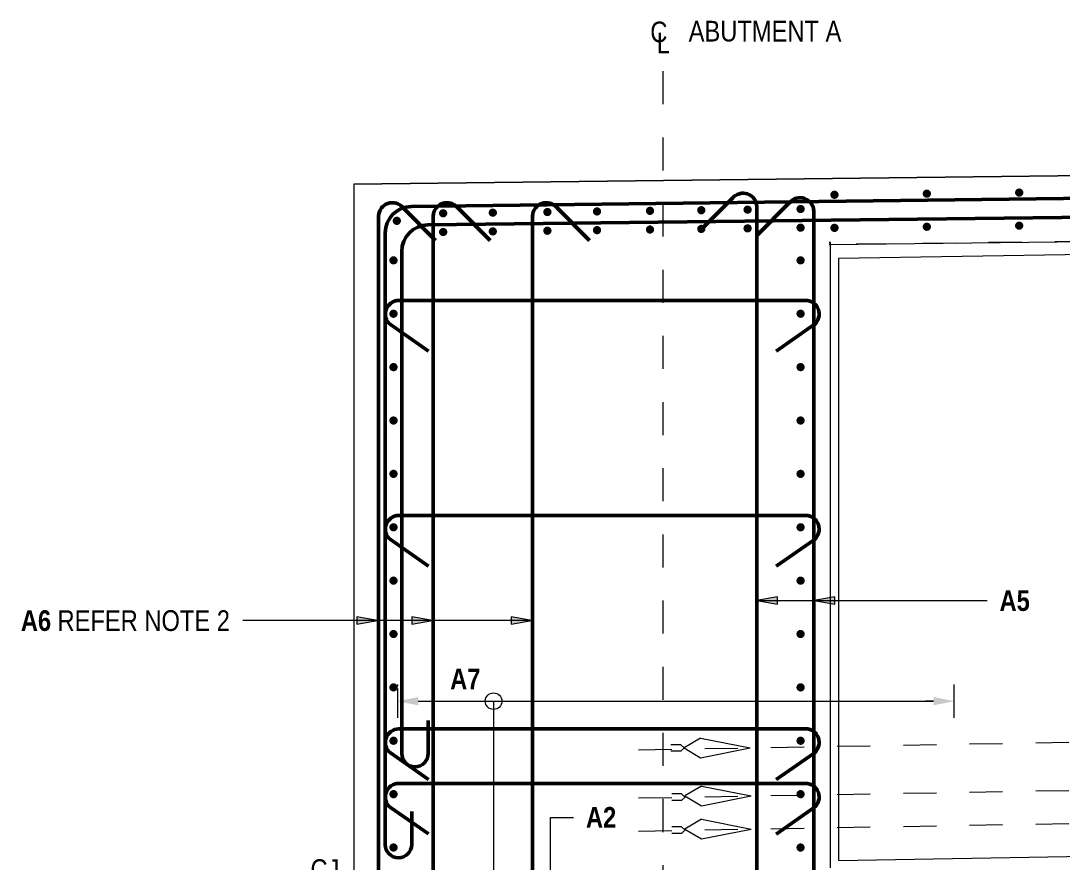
# Model space of a CAD drawing. Header units: metres. Extents: x 504.6 to 518.9, y 1.4 to 22.2.
# Drawn here: x 504.602 to 507.748, y 19.645 to 22.188 of the extents above; entities that cross this region are included whole.
import ezdxf

# ---------------------------------------------------------------- set-up
doc = ezdxf.new("R2010")
doc.units = ezdxf.units.M
for name, pattern in [('JacobsCenter', [0.015, 0.009, -0.0015, 0.003, -0.0015]), ('JacobsDash', [0.0045, 0.003, -0.0015]), ('JacobsGridLine', [0.0145, 0.01, -0.001, 0.0025, -0.001])]:
    doc.linetypes.add(name, pattern=pattern)
for name, color, linetype, lineweight in [('A-ANNO-NOTE', 7, 'Continuous', 9), ('A-DETL', 7, 'Continuous', 13), ('A-DETL-GENF', 7, 'Continuous', 9), ('A-FLOR', 7, 'Continuous', 50), ('A-FLOR-HDLN', 7, 'JacobsDash', 18), ('G-ANNO-TEXT', 7, 'Continuous', 9), ('S-BEAM', 7, 'Continuous', 50), ('S-BEAM-HDLN', 7, 'JacobsDash', 18), ('S-GRID', 7, 'Continuous', 9)]:
    doc.layers.add(name, color=color, linetype=linetype, lineweight=lineweight)
doc.styles.add('Arial Narrow', font='ARIALN.TTF', dxfattribs={"height": 0.0625})
doc.styles.add('Arial Narrow_B', font='ARIALNB.TTF', dxfattribs={"height": 0.0625})

# ---------------------------------------------------------------- blocks, each defined once
blk = doc.blocks.new('B_Det_Reinf_Bar Section_2D_Grey - Reo Dot_Scale 25_Section-6572820-DRG-2873073 - SECTION 1')
at = {"layer": 'A-DETL-GENF', "true_color": 0xafafaf}
blk.add_hatch(color=253, dxfattribs=at).paths.add_polyline_path([(506.9579, 21.6067), (506.9612, 21.6071), (506.9642, 21.6084), (506.9668, 21.6104), (506.9687, 21.613), (506.97, 21.616), (506.9704, 21.6192), (506.97, 21.6224), (506.9687, 21.6255), (506.9668, 21.6281), (506.9642, 21.63), (506.9612, 21.6313), (506.9579, 21.6317), (506.9547, 21.6313), (506.9517, 21.63), (506.9491, 21.6281), (506.9471, 21.6255), (506.9458, 21.6224), (506.9454, 21.6192), (506.9458, 21.616), (506.9471, 21.613), (506.9491, 21.6104), (506.9517, 21.6084), (506.9547, 21.6071), (506.9561, 21.607)])
blk = doc.blocks.new('B_Det_Reinf_Bar Section_2D_Grey - Reo Dot_Scale 25_Section-V3-DRG-2873073 - SECTION 1')
at = {"layer": 'A-DETL-GENF', "true_color": 0xafafaf}
blk.add_hatch(color=253, dxfattribs=at).paths.add_polyline_path([(506.028, 21.5956), (506.0312, 21.596), (506.0342, 21.5972), (506.0368, 21.5992), (506.0388, 21.6018), (506.0401, 21.6048), (506.0405, 21.6081), (506.0401, 21.6113), (506.0388, 21.6143), (506.0368, 21.6169), (506.0342, 21.6189), (506.0312, 21.6201), (506.028, 21.6206), (506.0248, 21.6201), (506.0217, 21.6189), (506.0191, 21.6169), (506.0172, 21.6143), (506.0159, 21.6113), (506.0155, 21.6077), (506.0159, 21.6048), (506.0172, 21.6018), (506.0191, 21.5992), (506.0217, 21.5972), (506.0248, 21.596)])
blk = doc.blocks.new('Reinforcement-TIE BAR 135_ - Lig-6678212-DRG-2873073 - SECTION 1')
at = {"layer": 'A-DETL-GENF', "lineweight": 50}
for p, q in [((505.7562, 21.6234), (505.8552, 21.5244)), ((505.6829, 21.5979), (505.6829, 18.2479)), ((505.7557, 18.2228), (505.8547, 18.3218))]:
    blk.add_line(p, q, dxfattribs=at)
for centre, radius, start, end in [((505.7244, 21.5969), 0.0414, 39.7212, 178.5979), ((505.724, 18.249), 0.0411, 181.4367, 320.5003)]:
    blk.add_arc(centre, radius, start, end, dxfattribs=at)
blk = doc.blocks.new('Reinforcement-TIE BAR 135_ - Lig-6678485-DRG-2873073 - SECTION 1')
at = {"layer": 'A-DETL-GENF', "lineweight": 50}
for p, q in [((506.9246, 21.6384), (506.8256, 21.5394)), ((506.9979, 21.6129), (506.9979, 18.2479)), ((506.9251, 18.2228), (506.8261, 18.3218))]:
    blk.add_line(p, q, dxfattribs=at)
for centre, radius, start, end in [((506.9565, 21.6119), 0.0414, 1.4021, 140.2788), ((506.9568, 18.249), 0.0411, 219.4997, 358.5633)]:
    blk.add_arc(centre, radius, start, end, dxfattribs=at)
blk = doc.blocks.new('T2DExtentArrowReinf_v1 - Extent-7549619-DRG-2873073 - SECTION 1')
at = {"layer": 'A-DETL-GENF'}
for p, q in [((505.74, 20.1414), (505.74, 20.1214)), ((505.8025, 20.1314), (507.36, 20.1314)), ((506.0304, 20.1314), (506.0304, 19.5774)), ((507.4225, 20.1214), (507.4225, 20.1314))]:
    blk.add_line(p, q, dxfattribs=at)
blk = doc.blocks.new('Repeating Detail - Reo Dot_Scale 25_Section-6572820-DRG-2873073 - SECTION 1')
at = {"layer": 'A-DETL-GENF', "true_color": 0xafafaf}
for points in [[(507.6186, 21.6564), (507.6218, 21.6569), (507.6248, 21.6581), (507.6274, 21.6602), (507.6294, 21.6628), (507.6306, 21.6658), (507.631, 21.669), (507.6305, 21.6723), (507.6292, 21.6753), (507.6272, 21.6778), (507.6246, 21.6798), (507.6216, 21.681), (507.6183, 21.6814), (507.6151, 21.6809), (507.6121, 21.6796), (507.6095, 21.6776), (507.6076, 21.675), (507.6064, 21.672), (507.606, 21.6687), (507.6064, 21.6655), (507.6077, 21.6625), (507.6097, 21.6599), (507.6123, 21.658), (507.6154, 21.6568)], [(507.8976, 21.6597), (507.9009, 21.6602), (507.9039, 21.6615), (507.9064, 21.6635), (507.9084, 21.6661), (507.9096, 21.6691), (507.91, 21.6724), (507.9095, 21.6756), (507.9082, 21.6786), (507.9062, 21.6812), (507.9031, 21.6833), (507.9006, 21.6843), (507.8973, 21.6847), (507.8941, 21.6843), (507.8911, 21.683), (507.8885, 21.681), (507.8866, 21.6784), (507.8854, 21.6753), (507.885, 21.6721), (507.8855, 21.6689), (507.8867, 21.6659), (507.8888, 21.6633), (507.8914, 21.6613), (507.8944, 21.6601)], [(508.1767, 21.6631), (508.1799, 21.6635), (508.1829, 21.6648), (508.1855, 21.6668), (508.1874, 21.6695), (508.1886, 21.6725), (508.189, 21.6757), (508.1886, 21.679), (508.1873, 21.682), (508.1852, 21.6845), (508.1826, 21.6865), (508.1796, 21.6877), (508.1764, 21.6881), (508.1731, 21.6876), (508.1701, 21.6863), (508.1676, 21.6843), (508.1656, 21.6817), (508.1644, 21.6787), (508.164, 21.6754), (508.1645, 21.6722), (508.1658, 21.6692), (508.1678, 21.6666), (508.1704, 21.6647), (508.1734, 21.6635)], [(508.4557, 21.6664), (508.4589, 21.6669), (508.4619, 21.6682), (508.4645, 21.6702), (508.4664, 21.6728), (508.4677, 21.6758), (508.468, 21.6791), (508.4676, 21.6823), (508.4663, 21.6853), (508.4643, 21.6879), (508.4617, 21.6898), (508.4586, 21.691), (508.4554, 21.6914), (508.4522, 21.691), (508.4492, 21.6897), (508.4466, 21.6877), (508.4446, 21.685), (508.4434, 21.682), (508.443, 21.6788), (508.4435, 21.6755), (508.4448, 21.6725), (508.4468, 21.67), (508.4494, 21.668), (508.4524, 21.6668)], [(508.7347, 21.6698), (508.7379, 21.6702), (508.7409, 21.6715), (508.7435, 21.6735), (508.7455, 21.6761), (508.7467, 21.6792), (508.7469, 21.6833), (508.7466, 21.6856), (508.7453, 21.6886), (508.7433, 21.6912), (508.7407, 21.6932), (508.7377, 21.6944), (508.7344, 21.6948), (508.7312, 21.6943), (508.7282, 21.693), (508.7256, 21.691), (508.7237, 21.6884), (508.7225, 21.6854), (508.7221, 21.6821), (508.7225, 21.6789), (508.7238, 21.6759), (508.7258, 21.6733), (508.7284, 21.6714), (508.7315, 21.6702)], [(509.0137, 21.6731), (509.017, 21.6736), (509.02, 21.6749), (509.0225, 21.6769), (509.0245, 21.6795), (509.0258, 21.6833), (509.0261, 21.6858), (509.0256, 21.689), (509.0243, 21.692), (509.0223, 21.6946), (509.0197, 21.6965), (509.0167, 21.6977), (509.0134, 21.6981), (509.0102, 21.6976), (509.0072, 21.6964), (509.0046, 21.6943), (509.0027, 21.6917), (509.0015, 21.6887), (509.0011, 21.6855), (509.0016, 21.6822), (509.0028, 21.6792), (509.0049, 21.6767), (509.0075, 21.6747), (509.0105, 21.6735)], [(507.0606, 21.6497), (507.0638, 21.6502), (507.0668, 21.6515), (507.0694, 21.6535), (507.0713, 21.6561), (507.0725, 21.6591), (507.0729, 21.6624), (507.0725, 21.6656), (507.0712, 21.6686), (507.0692, 21.6711), (507.0665, 21.6731), (507.0635, 21.6743), (507.0603, 21.6747), (507.057, 21.6742), (507.054, 21.673), (507.0515, 21.6709), (507.0495, 21.6683), (507.0483, 21.6653), (507.0479, 21.6621), (507.0484, 21.6588), (507.0497, 21.6558), (507.0517, 21.6533), (507.0543, 21.6513), (507.0573, 21.6501)], [(507.3396, 21.653), (507.3428, 21.6535), (507.3458, 21.6548), (507.3484, 21.6568), (507.3503, 21.6594), (507.3516, 21.6625), (507.3519, 21.6657), (507.3515, 21.6689), (507.3502, 21.6719), (507.3482, 21.6745), (507.3456, 21.6764), (507.3425, 21.6777), (507.3393, 21.678), (507.3361, 21.6776), (507.3331, 21.6763), (507.3305, 21.6743), (507.3285, 21.6717), (507.3273, 21.6686), (507.3269, 21.6654), (507.3274, 21.6622), (507.3287, 21.6592), (507.3307, 21.6566), (507.3333, 21.6546), (507.3364, 21.6534)]]:
    blk.add_hatch(color=253, dxfattribs=at).paths.add_polyline_path(points)
blk = doc.blocks.new('Repeating Detail - Reo Dot_Scale 25_Section-V5-DRG-2873073 - SECTION 1')
at = {"layer": 'A-DETL-GENF', "true_color": 0xafafaf}
for points in [[(508.1767, 21.5631), (508.1799, 21.5635), (508.1829, 21.5648), (508.1855, 21.5668), (508.1874, 21.5695), (508.1886, 21.5725), (508.189, 21.5757), (508.1886, 21.579), (508.1873, 21.582), (508.1852, 21.5845), (508.1826, 21.5865), (508.1796, 21.5877), (508.1764, 21.5881), (508.1726, 21.5874), (508.1701, 21.5863), (508.1676, 21.5843), (508.1656, 21.5817), (508.1644, 21.5787), (508.164, 21.5754), (508.1645, 21.5722), (508.1658, 21.5692), (508.1678, 21.5666), (508.1704, 21.5647), (508.1734, 21.5635)], [(508.4557, 21.5664), (508.4589, 21.5669), (508.4619, 21.5682), (508.4645, 21.5702), (508.4664, 21.5728), (508.4677, 21.5758), (508.468, 21.5791), (508.4676, 21.5823), (508.4663, 21.5853), (508.4643, 21.5879), (508.4617, 21.5898), (508.4586, 21.591), (508.4554, 21.5914), (508.4522, 21.591), (508.4492, 21.5897), (508.4466, 21.5877), (508.4446, 21.585), (508.4434, 21.582), (508.443, 21.5788), (508.4435, 21.5755), (508.4448, 21.5725), (508.4468, 21.57), (508.4494, 21.568), (508.4524, 21.5668)], [(508.7347, 21.5698), (508.7379, 21.5702), (508.7409, 21.5715), (508.7435, 21.5735), (508.7455, 21.5761), (508.7467, 21.5792), (508.7471, 21.5824), (508.7466, 21.5856), (508.7453, 21.5886), (508.7433, 21.5912), (508.7407, 21.5932), (508.7377, 21.5944), (508.7344, 21.5948), (508.7312, 21.5943), (508.7282, 21.593), (508.7256, 21.591), (508.7237, 21.5884), (508.7225, 21.5854), (508.7221, 21.5821), (508.7225, 21.5789), (508.7238, 21.5759), (508.7258, 21.5733), (508.7284, 21.5714), (508.7315, 21.5702)], [(509.0137, 21.5731), (509.017, 21.5736), (509.02, 21.5749), (509.0225, 21.5769), (509.0245, 21.5795), (509.0257, 21.5825), (509.0261, 21.5858), (509.0256, 21.589), (509.0243, 21.592), (509.0223, 21.5946), (509.0197, 21.5965), (509.0167, 21.5977), (509.0134, 21.5981), (509.0102, 21.5976), (509.0072, 21.5964), (509.0046, 21.5943), (509.0027, 21.5917), (509.0015, 21.5887), (509.0011, 21.5855), (509.0016, 21.5822), (509.0028, 21.5792), (509.0049, 21.5767), (509.0075, 21.5747), (509.0105, 21.5735)], [(507.0606, 21.5497), (507.0638, 21.5502), (507.0668, 21.5515), (507.0694, 21.5535), (507.0713, 21.5561), (507.0725, 21.5591), (507.0729, 21.5624), (507.0725, 21.5656), (507.0712, 21.5686), (507.0692, 21.5711), (507.0665, 21.5731), (507.0635, 21.5743), (507.0603, 21.5747), (507.057, 21.5742), (507.054, 21.573), (507.0515, 21.5709), (507.0495, 21.5683), (507.0483, 21.5653), (507.0479, 21.5621), (507.0484, 21.5588), (507.0497, 21.5558), (507.0517, 21.5533), (507.0543, 21.5513), (507.0573, 21.5501)], [(507.3396, 21.553), (507.3428, 21.5535), (507.3458, 21.5548), (507.3484, 21.5568), (507.3503, 21.5594), (507.3516, 21.5625), (507.3519, 21.5657), (507.3515, 21.5689), (507.3502, 21.5719), (507.3482, 21.5745), (507.3456, 21.5764), (507.3425, 21.5777), (507.3393, 21.578), (507.3361, 21.5776), (507.3331, 21.5763), (507.3305, 21.5743), (507.3285, 21.5717), (507.3273, 21.5686), (507.3269, 21.5654), (507.3274, 21.5622), (507.3287, 21.5592), (507.3307, 21.5566), (507.3333, 21.5546), (507.3364, 21.5534)], [(507.6186, 21.5564), (507.6218, 21.5569), (507.6248, 21.5581), (507.6274, 21.5602), (507.6294, 21.5628), (507.6306, 21.5658), (507.631, 21.569), (507.6305, 21.5723), (507.6292, 21.5753), (507.6272, 21.5778), (507.6246, 21.5798), (507.6216, 21.581), (507.6183, 21.5814), (507.6151, 21.5809), (507.6121, 21.5796), (507.6095, 21.5776), (507.6076, 21.575), (507.6064, 21.572), (507.606, 21.5687), (507.6064, 21.5655), (507.6077, 21.5625), (507.6097, 21.5599), (507.6123, 21.558), (507.6154, 21.5568)], [(507.8976, 21.5597), (507.9009, 21.5602), (507.9039, 21.5615), (507.9064, 21.5635), (507.9084, 21.5661), (507.9096, 21.5691), (507.91, 21.5724), (507.9095, 21.5756), (507.9082, 21.5786), (507.9062, 21.5812), (507.9036, 21.5831), (507.9006, 21.5843), (507.8973, 21.5847), (507.8941, 21.5843), (507.8911, 21.583), (507.8885, 21.581), (507.8866, 21.5784), (507.8854, 21.5753), (507.885, 21.5721), (507.8855, 21.5689), (507.8867, 21.5659), (507.8888, 21.5633), (507.8914, 21.5613), (507.8944, 21.5601)]]:
    blk.add_hatch(color=253, dxfattribs=at).paths.add_polyline_path(points)
blk = doc.blocks.new('Repeating Detail - Reo Dot_Scale 25_Section-V6-DRG-2873073 - SECTION 1')
at = {"layer": 'A-DETL-GENF', "true_color": 0xafafaf}
for points in [[(506.9579, 21.4515), (506.9612, 21.4519), (506.9642, 21.4531), (506.9668, 21.4551), (506.9687, 21.4577), (506.97, 21.4607), (506.9704, 21.464), (506.97, 21.4672), (506.9687, 21.4702), (506.9668, 21.4728), (506.9642, 21.4748), (506.9612, 21.476), (506.9579, 21.4765), (506.9547, 21.476), (506.9517, 21.4748), (506.9491, 21.4728), (506.9471, 21.4702), (506.9458, 21.4672), (506.9454, 21.464), (506.9458, 21.4607), (506.9471, 21.4577), (506.9491, 21.4551), (506.9517, 21.4531), (506.9547, 21.4519)], [(506.9579, 21.2901), (506.9612, 21.2905), (506.9642, 21.2918), (506.9668, 21.2938), (506.9687, 21.2963), (506.97, 21.2994), (506.9704, 21.3026), (506.97, 21.3058), (506.9687, 21.3088), (506.9668, 21.3114), (506.9642, 21.3134), (506.9612, 21.3147), (506.9579, 21.3151), (506.9547, 21.3147), (506.9517, 21.3134), (506.9491, 21.3114), (506.9471, 21.3088), (506.9458, 21.3058), (506.9454, 21.3026), (506.9458, 21.2994), (506.9471, 21.2963), (506.9491, 21.2938), (506.9517, 21.2918), (506.9547, 21.2905)], [(506.9579, 21.1287), (506.9612, 21.1292), (506.9642, 21.1304), (506.9668, 21.1324), (506.9687, 21.135), (506.97, 21.138), (506.9704, 21.1412), (506.97, 21.1445), (506.9687, 21.1475), (506.9668, 21.1501), (506.9642, 21.1521), (506.9612, 21.1533), (506.9579, 21.1537), (506.9547, 21.1533), (506.9517, 21.1521), (506.9491, 21.1501), (506.9471, 21.1475), (506.9458, 21.1445), (506.9454, 21.1412), (506.9458, 21.138), (506.9471, 21.135), (506.9491, 21.1324), (506.9517, 21.1304), (506.9547, 21.1292)], [(506.9579, 20.9674), (506.9612, 20.9678), (506.9642, 20.969), (506.9668, 20.971), (506.9687, 20.9736), (506.97, 20.9766), (506.9704, 20.9799), (506.97, 20.9831), (506.9687, 20.9861), (506.9668, 20.9887), (506.9642, 20.9907), (506.9612, 20.9919), (506.9579, 20.9924), (506.9547, 20.9919), (506.9517, 20.9907), (506.9491, 20.9887), (506.9471, 20.9861), (506.9458, 20.9831), (506.9454, 20.9799), (506.9458, 20.9766), (506.9471, 20.9736), (506.9491, 20.971), (506.9517, 20.969), (506.9547, 20.9678)], [(506.9579, 20.806), (506.9612, 20.8064), (506.9642, 20.8077), (506.9668, 20.8097), (506.9687, 20.8123), (506.97, 20.8153), (506.9704, 20.8185), (506.97, 20.8217), (506.9687, 20.8248), (506.9668, 20.8273), (506.9642, 20.8293), (506.9612, 20.8306), (506.9579, 20.831), (506.9547, 20.8306), (506.9517, 20.8293), (506.9491, 20.8273), (506.9471, 20.8248), (506.9458, 20.8217), (506.9454, 20.8185), (506.9458, 20.8153), (506.9471, 20.8123), (506.9491, 20.8097), (506.9517, 20.8077), (506.9547, 20.8064)], [(506.9579, 20.6446), (506.9612, 20.6451), (506.9642, 20.6463), (506.9668, 20.6483), (506.9687, 20.6509), (506.97, 20.6539), (506.9704, 20.6571), (506.97, 20.6604), (506.9687, 20.6634), (506.9668, 20.666), (506.9642, 20.668), (506.9612, 20.6692), (506.9579, 20.6696), (506.9547, 20.6692), (506.9517, 20.668), (506.9491, 20.666), (506.9471, 20.6634), (506.9458, 20.6604), (506.9454, 20.6571), (506.9458, 20.6539), (506.9471, 20.6509), (506.9491, 20.6483), (506.9517, 20.6463), (506.9547, 20.6451)], [(506.9579, 20.4833), (506.9612, 20.4837), (506.9642, 20.4849), (506.9668, 20.4869), (506.9687, 20.4895), (506.97, 20.4925), (506.9704, 20.4958), (506.97, 20.499), (506.9687, 20.502), (506.9668, 20.5046), (506.9642, 20.5066), (506.9612, 20.5078), (506.9579, 20.5083), (506.9547, 20.5078), (506.9517, 20.5066), (506.9491, 20.5046), (506.9471, 20.502), (506.9458, 20.499), (506.9454, 20.4958), (506.9458, 20.4925), (506.9471, 20.4895), (506.9491, 20.4869), (506.9517, 20.4849), (506.9547, 20.4837)], [(506.9579, 20.3219), (506.9613, 20.3224), (506.9642, 20.3236), (506.9668, 20.3256), (506.9687, 20.3282), (506.97, 20.3312), (506.9704, 20.3344), (506.97, 20.3376), (506.9687, 20.3407), (506.9668, 20.3432), (506.9642, 20.3452), (506.9612, 20.3465), (506.9579, 20.3469), (506.9547, 20.3465), (506.9517, 20.3452), (506.9491, 20.3432), (506.9471, 20.3407), (506.9458, 20.3376), (506.9454, 20.3344), (506.9458, 20.3312), (506.9471, 20.3282), (506.9491, 20.3256), (506.9517, 20.3236), (506.9547, 20.3223)], [(506.9579, 20.1605), (506.9612, 20.161), (506.9642, 20.1622), (506.9668, 20.1642), (506.9687, 20.1668), (506.97, 20.1698), (506.9704, 20.173), (506.97, 20.1763), (506.9687, 20.1793), (506.9668, 20.1819), (506.9642, 20.1839), (506.9612, 20.1851), (506.9579, 20.1855), (506.9547, 20.1851), (506.9517, 20.1839), (506.9491, 20.1819), (506.9471, 20.1793), (506.9458, 20.1763), (506.9454, 20.173), (506.9458, 20.1698), (506.9471, 20.1668), (506.9491, 20.1642), (506.9517, 20.1622), (506.9547, 20.161)], [(506.9579, 19.9992), (506.9612, 19.9996), (506.9642, 20.0009), (506.9668, 20.0028), (506.9687, 20.0054), (506.97, 20.0084), (506.9704, 20.0117), (506.97, 20.0149), (506.9687, 20.0179), (506.9668, 20.0205), (506.9642, 20.0225), (506.9612, 20.0238), (506.9579, 20.0242), (506.9547, 20.0238), (506.9517, 20.0225), (506.9487, 20.02), (506.9471, 20.0179), (506.9458, 20.0149), (506.9454, 20.0117), (506.9458, 20.0084), (506.9471, 20.0054), (506.9491, 20.0028), (506.9517, 20.0009), (506.9547, 19.9996)], [(506.9579, 19.8378), (506.9612, 19.8382), (506.9642, 19.8395), (506.9668, 19.8415), (506.9687, 19.8441), (506.97, 19.8471), (506.9704, 19.8503), (506.97, 19.8536), (506.9687, 19.8566), (506.9668, 19.8592), (506.9642, 19.8611), (506.9612, 19.8624), (506.9579, 19.8628), (506.9547, 19.8624), (506.9517, 19.8611), (506.9491, 19.8592), (506.9471, 19.8566), (506.9458, 19.8536), (506.9454, 19.8503), (506.9458, 19.8471), (506.9471, 19.8441), (506.9491, 19.8415), (506.9517, 19.8395), (506.9547, 19.8382)], [(506.9579, 19.6765), (506.9612, 19.6769), (506.9642, 19.6781), (506.9668, 19.6801), (506.9687, 19.6827), (506.97, 19.6857), (506.9704, 19.689), (506.97, 19.6922), (506.9687, 19.6952), (506.9668, 19.6978), (506.9642, 19.6998), (506.9612, 19.701), (506.9579, 19.7015), (506.9547, 19.701), (506.9517, 19.6998), (506.9491, 19.6978), (506.9471, 19.6952), (506.9458, 19.6922), (506.9454, 19.689), (506.9458, 19.6857), (506.9471, 19.6827), (506.9491, 19.6801), (506.9517, 19.6781), (506.9547, 19.6769)]]:
    blk.add_hatch(color=253, dxfattribs=at).paths.add_polyline_path(points)
blk = doc.blocks.new('Reinforcement-TIE BAR 135__Grey Light - Lig-7549495-DRG-2873073 - SECTION 1')
at = {"layer": 'A-DETL-GENF', "color": 253, "lineweight": 50, "true_color": 0xafafaf}
for p, q in [((506.9736, 21.3429), (505.7436, 21.3429)), ((505.7185, 21.2701), (505.8332, 21.1899)), ((506.9991, 21.2696), (506.8844, 21.1894))]:
    blk.add_line(p, q, dxfattribs=at)
for centre, radius, start, end in [((505.7446, 21.3018), 0.0411, 91.4436, 230.5081), ((506.9726, 21.3015), 0.0415, 309.7228, 88.6063)]:
    blk.add_arc(centre, radius, start, end, dxfattribs=at)
blk = doc.blocks.new('CS_Annot_Centreline Symbol1 - CS_Annot_Centreline Symbol 2-5069981-DRG-2873073 - SECTION 1')
at = {"layer": 'A-ANNO-NOTE', "char_height": 0.0625, "attachment_point": 1, "style": 'Arial Narrow'}
for s, insert, width in [('C  ', (506.5039, 22.1858), 0.110232), ('L', (506.5234, 22.1525), 0.048101)]:
    blk.add_mtext(s, dxfattribs=dict(at, insert=insert, width=width))

msp = doc.modelspace()

# ---------------------------------------------------------------- hatches: boundary and pattern name
at = {"layer": 'A-ANNO-NOTE'}
for points in [[(505.8025, 20.1189), (505.8025, 20.1439), (505.74, 20.1314)], [(507.36, 20.1189), (507.4225, 20.1314), (507.36, 20.1439)]]:
    msp.add_hatch(color=256, dxfattribs=at).paths.add_polyline_path(points)
at = {"layer": 'G-ANNO-TEXT'}
for points in [[(506.8254, 20.4355), (506.8879, 20.4244), (506.8879, 20.4465)], [(506.9992, 20.4355), (507.0617, 20.4244), (507.0617, 20.4465)], [(505.6795, 20.3749), (505.617, 20.3859), (505.617, 20.3639)], [(505.8458, 20.3749), (505.7833, 20.3859), (505.7833, 20.3639)], [(506.1463, 20.3749), (506.0838, 20.3859), (506.0838, 20.3639)]]:
    msp.add_hatch(color=256, dxfattribs=at).paths.add_polyline_path(points)

# ---------------------------------------------------------------- linework, layer by layer
at = {"layer": 'A-ANNO-NOTE'}
for p, q in [((505.74, 20.1814), (505.74, 20.1763)), ((505.74, 20.1698), (505.74, 20.0814)), ((507.4225, 20.0814), (507.4225, 20.1814)), ((505.8025, 20.1314), (505.8275, 20.1314)), ((507.36, 20.1314), (507.335, 20.1314))]:
    msp.add_line(p, q, dxfattribs=at)
msp.add_circle((506.0304, 20.1314), 0.025, dxfattribs=at)
at = {"layer": 'A-DETL', "color": 8, "lineweight": 50, "true_color": 0x808080}
for p, q in [((509.0261, 21.6658), (505.782, 21.6269)), ((509.0261, 21.6092), (505.832, 21.5709)), ((505.7029, 21.5469), (505.7029, 19.698)), ((505.7529, 21.491), (505.7529, 19.973)), ((505.8329, 20.073), (505.8329, 19.973)), ((505.7829, 19.798), (505.7829, 19.698))]:
    msp.add_line(p, q, dxfattribs=at)
at = {"layer": 'A-DETL'}
for p, q in [((508.5628, 21.4932), (507.0724, 21.4694)), ((507.0724, 21.4694), (507.0724, 19.6494)), ((507.0724, 19.6494), (509.0261, 19.6839))]:
    msp.add_line(p, q, dxfattribs=at)
at = {"layer": 'A-DETL', "color": 8, "linetype": 'JacobsCenter', "lineweight": 18, "true_color": 0x808080}
for p, q in [((506.4686, 19.9844), (509.0261, 20.0295)), ((506.4686, 19.8388), (509.0261, 19.884)), ((506.4686, 19.7388), (509.0261, 19.784))]:
    msp.add_line(p, q, dxfattribs=at)
at = {"layer": 'A-DETL', "color": 8, "lineweight": 18, "true_color": 0x808080}
for p, q in [((506.6559, 20.0199), (506.6059, 19.9899)), ((506.6559, 20.0199), (506.8059, 19.9899)), ((506.5959, 19.9999), (506.5659, 19.9999)), ((506.6059, 19.9899), (506.5959, 19.9999)), ((506.6059, 19.9899), (506.5959, 19.9799)), ((506.6059, 19.9899), (506.6559, 19.9599)), ((506.6559, 19.9599), (506.8059, 19.9899)), ((506.5959, 19.9799), (506.5659, 19.9799)), ((506.6585, 19.8748), (506.6085, 19.8448)), ((506.6585, 19.8748), (506.8085, 19.8448)), ((506.5985, 19.8511), (506.5685, 19.8511)), ((506.5985, 19.8311), (506.5685, 19.8311)), ((506.6077, 19.8418), (506.5985, 19.8511)), ((506.6108, 19.8434), (506.5985, 19.8311)), ((506.6085, 19.8448), (506.6585, 19.8148)), ((506.6585, 19.8148), (506.8085, 19.8448)), ((506.6585, 19.7748), (506.6085, 19.7448)), ((506.6585, 19.7748), (506.8085, 19.7448)), ((506.5985, 19.7517), (506.5685, 19.7517)), ((506.5985, 19.7317), (506.5685, 19.7317)), ((506.6081, 19.7421), (506.5985, 19.7517)), ((506.6104, 19.7436), (506.5985, 19.7317)), ((506.6085, 19.7448), (506.6585, 19.7148)), ((506.6585, 19.7148), (506.8085, 19.7448))]:
    msp.add_line(p, q, dxfattribs=at)
at = {"layer": 'A-DETL', "color": 8, "lineweight": 50, "true_color": 0x808080}
for centre, radius, start, end in [((505.7829, 21.5469), 0.08, 90.6865, 180), ((505.8329, 21.491), 0.08, 90.6865, 180), ((505.7929, 19.973), 0.04, 180, 0), ((505.7429, 19.698), 0.04, 180, 0)]:
    msp.add_arc(centre, radius, start, end, dxfattribs=at)
at = {"layer": 'A-FLOR', "lineweight": 13}
for p, q in [((505.6079, 21.6948), (509.0261, 21.7353)), ((509.0261, 21.7352), (505.6079, 21.6947)), ((505.6079, 21.6947), (505.6079, 21.6948)), ((505.6079, 21.6947), (505.6079, 21.4947)), ((507.0446, 21.5117), (509.0261, 21.5352)), ((505.6079, 21.4947), (505.6104, 21.4947))]:
    msp.add_line(p, q, dxfattribs=at)
at = {"layer": 'A-FLOR-HDLN', "lineweight": 13}
for p, q in [((509.0261, 21.5353), (507.048, 21.5119)), ((505.6104, 21.4948), (505.608, 21.4948)), ((507.0479, 21.5119), (507.0446, 21.5118))]:
    msp.add_line(p, q, dxfattribs=at)
at = {"layer": 'G-ANNO-TEXT'}
for p, q in [((506.8879, 20.4465), (506.8254, 20.4355)), ((506.8254, 20.4355), (506.8879, 20.4244)), ((506.8254, 20.4355), (507.5216, 20.4355)), ((506.8879, 20.4244), (506.8879, 20.4465)), ((507.0617, 20.4465), (506.9992, 20.4355)), ((506.9992, 20.4355), (507.0617, 20.4244)), ((506.9992, 20.4355), (507.5216, 20.4355)), ((507.0617, 20.4244), (507.0617, 20.4465)), ((505.2744, 20.3749), (505.2727, 20.3749)), ((506.1463, 20.3749), (505.2744, 20.3749)), ((505.6795, 20.3749), (505.2744, 20.3749)), ((505.8458, 20.3749), (505.2744, 20.3749)), ((505.6795, 20.3749), (505.617, 20.3859)), ((505.617, 20.3859), (505.617, 20.3639)), ((505.617, 20.3639), (505.6795, 20.3749)), ((505.8458, 20.3749), (505.7833, 20.3859)), ((505.7833, 20.3859), (505.7833, 20.3639)), ((505.7833, 20.3639), (505.8458, 20.3749)), ((506.1463, 20.3749), (506.0838, 20.3859)), ((506.0838, 20.3859), (506.0838, 20.3639)), ((506.0838, 20.3639), (506.1463, 20.3749)), ((506.2026, 19.7801), (506.2719, 19.7801)), ((506.2026, 19.5774), (506.2026, 19.7801))]:
    msp.add_line(p, q, dxfattribs=at)
at = {"layer": 'S-BEAM', "lineweight": 13}
for p, q in [((505.6104, 21.5175), (505.6079, 21.5175)), ((505.6079, 21.5175), (505.6079, 18.127)), ((507.0479, 21.5175), (507.0446, 21.5175)), ((507.0479, 19.6272), (507.0479, 21.5175))]:
    msp.add_line(p, q, dxfattribs=at)
at = {"layer": 'S-BEAM-HDLN', "color": 8, "lineweight": 13, "true_color": 0x808080}
for p, q in [((505.6079, 21.5177), (505.6104, 21.5177)), ((507.0446, 21.5177), (507.0479, 21.5177)), ((507.0479, 21.5177), (507.0479, 21.5175))]:
    msp.add_line(p, q, dxfattribs=at)
at = {"layer": 'S-GRID', "linetype": 'JacobsGridLine', "lineweight": 18}
msp.add_line((506.5429, 17.1357), (506.5429, 22.0702), dxfattribs=at)

# ---------------------------------------------------------------- block references
at = {"layer": 'A-ANNO-NOTE'}
msp.add_blockref('CS_Annot_Centreline Symbol1 - CS_Annot_Centreline Symbol 2-5069981-DRG-2873073 - SECTION 1', (0, 0), dxfattribs=at)
at = {"layer": 'A-DETL-GENF', "color": 253, "true_color": 0xafafaf}
for name, p in [('Repeating Detail - Reo Dot_Scale 25_Section-6572820-DRG-2873073 - SECTION 1', (0, 0)), ('B_Det_Reinf_Bar Section_2D_Grey - Reo Dot_Scale 25_Section-6572820-DRG-2873073 - SECTION 1', (-1.0799, -0.0129)), ('B_Det_Reinf_Bar Section_2D_Grey - Reo Dot_Scale 25_Section-V3-DRG-2873073 - SECTION 1', (0, 0)), ('B_Det_Reinf_Bar Section_2D_Grey - Reo Dot_Scale 25_Section-6572820-DRG-2873073 - SECTION 1', (-0.7649, -0.0092)), ('B_Det_Reinf_Bar Section_2D_Grey - Reo Dot_Scale 25_Section-6572820-DRG-2873073 - SECTION 1', (-0.615, -0.0074)), ('B_Det_Reinf_Bar Section_2D_Grey - Reo Dot_Scale 25_Section-6572820-DRG-2873073 - SECTION 1', (-0.455, -0.0055)), ('B_Det_Reinf_Bar Section_2D_Grey - Reo Dot_Scale 25_Section-6572820-DRG-2873073 - SECTION 1', (-0.3, -0.0036)), ('B_Det_Reinf_Bar Section_2D_Grey - Reo Dot_Scale 25_Section-6572820-DRG-2873073 - SECTION 1', (-0.16, -0.0019)), ('B_Det_Reinf_Bar Section_2D_Grey - Reo Dot_Scale 25_Section-6572820-DRG-2873073 - SECTION 1', (0, 0)), ('B_Det_Reinf_Bar Section_2D_Grey - Reo Dot_Scale 25_Section-6572820-DRG-2873073 - SECTION 1', (-1.22, -0.0357)), ('Repeating Detail - Reo Dot_Scale 25_Section-V5-DRG-2873073 - SECTION 1', (0, 0)), ('B_Det_Reinf_Bar Section_2D_Grey - Reo Dot_Scale 25_Section-6572820-DRG-2873073 - SECTION 1', (-1.0799, -0.0695)), ('B_Det_Reinf_Bar Section_2D_Grey - Reo Dot_Scale 25_Section-6572820-DRG-2873073 - SECTION 1', (-0.9299, -0.0677)), ('B_Det_Reinf_Bar Section_2D_Grey - Reo Dot_Scale 25_Section-6572820-DRG-2873073 - SECTION 1', (-0.7649, -0.0657)), ('B_Det_Reinf_Bar Section_2D_Grey - Reo Dot_Scale 25_Section-6572820-DRG-2873073 - SECTION 1', (-0.615, -0.0639)), ('B_Det_Reinf_Bar Section_2D_Grey - Reo Dot_Scale 25_Section-6572820-DRG-2873073 - SECTION 1', (-0.455, -0.062)), ('B_Det_Reinf_Bar Section_2D_Grey - Reo Dot_Scale 25_Section-6572820-DRG-2873073 - SECTION 1', (-0.3, -0.0601)), ('B_Det_Reinf_Bar Section_2D_Grey - Reo Dot_Scale 25_Section-6572820-DRG-2873073 - SECTION 1', (-0.16, -0.0585)), ('B_Det_Reinf_Bar Section_2D_Grey - Reo Dot_Scale 25_Section-6572820-DRG-2873073 - SECTION 1', (0, -0.0565)), ('Repeating Detail - Reo Dot_Scale 25_Section-V6-DRG-2873073 - SECTION 1', (-1.23, 0)), ('Repeating Detail - Reo Dot_Scale 25_Section-V6-DRG-2873073 - SECTION 1', (0, 0)), ('Reinforcement-TIE BAR 135__Grey Light - Lig-7549495-DRG-2873073 - SECTION 1', (0, 0)), ('Reinforcement-TIE BAR 135__Grey Light - Lig-7549495-DRG-2873073 - SECTION 1', (0, -0.65)), ('Reinforcement-TIE BAR 135__Grey Light - Lig-7549495-DRG-2873073 - SECTION 1', (0, -1.295)), ('Reinforcement-TIE BAR 135__Grey Light - Lig-7549495-DRG-2873073 - SECTION 1', (0, -1.46))]:
    msp.add_blockref(name, p, dxfattribs=at)
at = {"layer": 'A-DETL-GENF'}
for name, p in [('Reinforcement-TIE BAR 135_ - Lig-6678485-DRG-2873073 - SECTION 1', (-0.1725, 0.0138)), ('Reinforcement-TIE BAR 135_ - Lig-6678485-DRG-2873073 - SECTION 1', (0, 0)), ('Reinforcement-TIE BAR 135_ - Lig-6678212-DRG-2873073 - SECTION 1', (0, 0)), ('Reinforcement-TIE BAR 135_ - Lig-6678212-DRG-2873073 - SECTION 1', (0.165, 0)), ('Reinforcement-TIE BAR 135_ - Lig-6678212-DRG-2873073 - SECTION 1', (0.465, 0)), ('T2DExtentArrowReinf_v1 - Extent-7549619-DRG-2873073 - SECTION 1', (0, 0))]:
    msp.add_blockref(name, p, dxfattribs=at)

# ---------------------------------------------------------------- texts
at = {"layer": 'A-ANNO-NOTE', "insert": (506.6198, 22.1881), "char_height": 0.0625, "attachment_point": 1, "style": 'Arial Narrow', "bg_fill": 3, "box_fill_scale": 1, "bg_fill_color": 256, "bg_fill_true_color": 13158600, "bg_fill_transparency": 0}
msp.add_mtext('ABUTMENT A', dxfattribs=at)
at = {"layer": 'G-ANNO-TEXT', "char_height": 0.0625, "attachment_point": 1, "bg_fill": 3, "box_fill_scale": 1, "bg_fill_color": 256, "bg_fill_transparency": 0}
for s, insert, style in [('A5', (507.5591, 20.4667), 'Arial Narrow_B'), ('A6 ', (504.6019, 20.4062), 'Arial Narrow_B'), ('CJ', (505.4771, 19.6535), 'Arial Narrow')]:
    msp.add_mtext(s, dxfattribs=dict(at, insert=insert, style=style))

# ---------------------------------------------------------------- next in the draw order: texts
for s, insert, style in [('REFER NOTE 2', (504.7127, 20.4062), 'Arial Narrow'), ('A7', (505.8991, 20.2297), 'Arial Narrow_B'), ('A2', (506.3094, 19.8114), 'Arial Narrow_B')]:
    msp.add_mtext(s, dxfattribs=dict(at, insert=insert, style=style))

doc.saveas('drawing.dxf')
